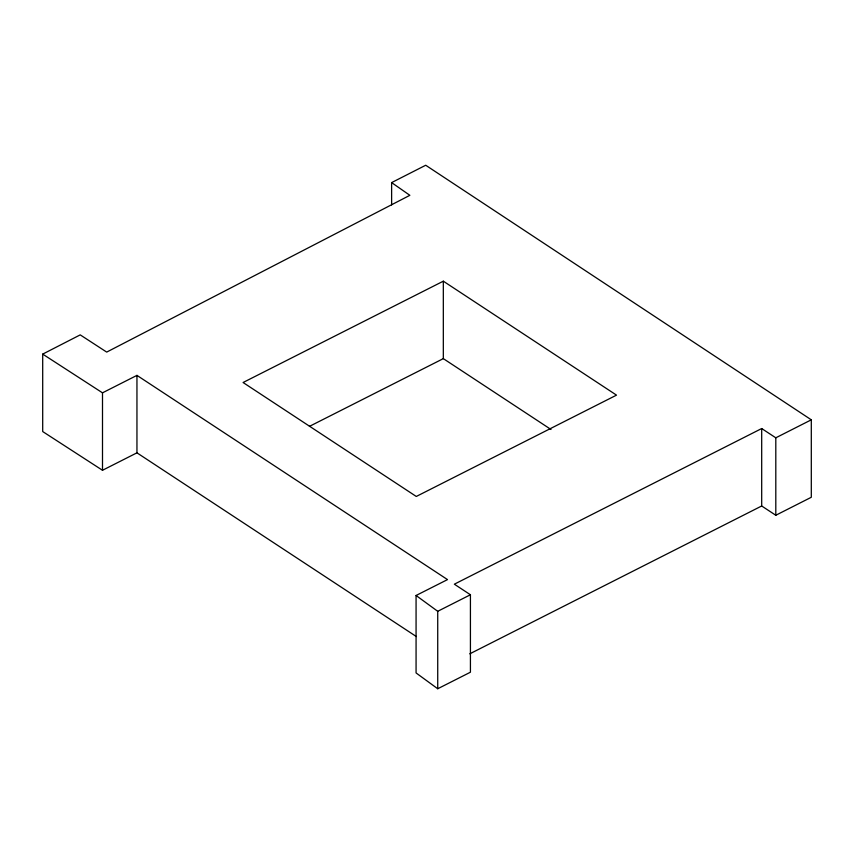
<?xml version="1.0" encoding="UTF-8"?>
<svg xmlns="http://www.w3.org/2000/svg" width="854" height="854" viewBox="0 0 854 854"><rect width="100%" height="100%" fill="white"/><g stroke="black" fill="none" stroke-linecap="round" stroke-linejoin="round"><path stroke-width="1.28" d="M42.7 354.111L80.223 334.875L106.697 352.094L409.856 195.31L391.623 182.596L425.708 165.249L811.3 419.816L811.3 497.274L775.806 515.261L761.693 505.984L761.693 428.537L454.349 584.189L470.426 594.758L470.426 672.205L437.728 688.751L416.069 672.941L416.069 595.484L447.507 579.599L136.95 375.376L102.501 392.829L42.7 354.111L42.7 431.558L102.501 470.276L136.95 452.823L416.346 636.55M443.322 281.179L243.08 382.507L416.282 496.462L616.513 395.135L443.322 281.179L443.322 358.627L551.011 429.487M309.426 426.381L443.322 358.627M761.693 428.537L775.806 437.814L811.3 419.816M416.069 595.484L437.728 611.304L470.426 594.758M469.785 653.833L761.693 505.984M775.806 437.814L775.806 515.261M437.728 611.304L437.728 688.751M391.623 182.596L391.623 204.917M136.95 375.376L136.95 452.823M102.501 392.829L102.501 470.276"/></g></svg>
